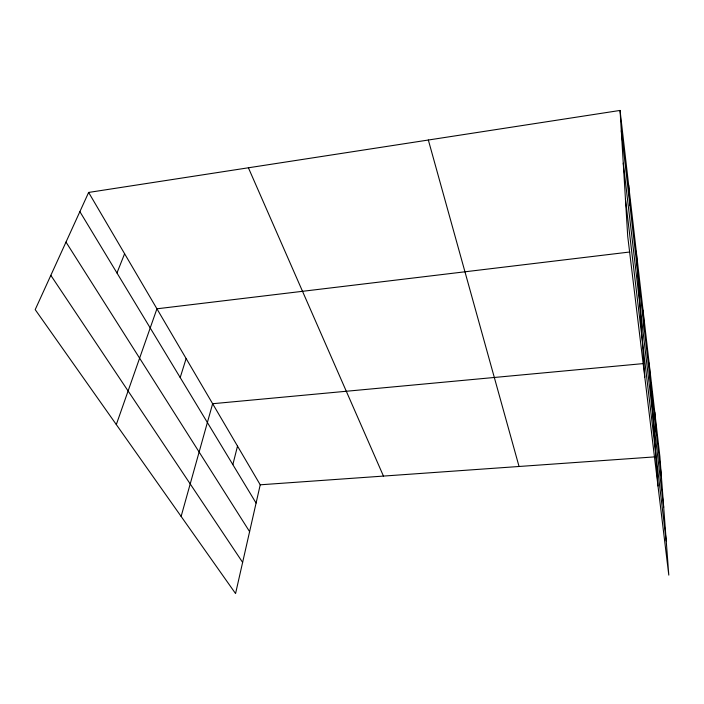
<?xml version="1.0" encoding="UTF-8"?>
<svg xmlns="http://www.w3.org/2000/svg" width="704" height="704" viewBox="0 0 704 704"><rect width="100%" height="100%" fill="white"/><g stroke="black" fill="none" stroke-linecap="round" stroke-linejoin="round"><path stroke-width="1.06" d="M88.634 192.438L260.225 484.801L235.558 593.56L35.2 309.628L88.634 192.438L620.057 110.44L659.877 456.518L668.8 575.124L627.704 236.174L620.057 110.44M232.848 464.631L237.512 446.098M181.122 516.419L212.634 403.718L643.65 363.563M180.198 377.555L186.129 358.556M116.31 424.574L156.93 308.801L629.781 251.997M116.961 272.967L124.608 253.73M260.225 484.801L655.538 456.826M50.829 275.343L242.625 562.382M66 242.088L249.603 531.634M79.878 211.64L256.08 503.052M248.398 167.781L383.46 476.08M428.34 140.017L519.05 466.488M625.434 198.959L666.222 540.91M623.26 163.205L663.696 507.346M621.289 130.759L661.364 476.282M654.773 412.139L656.251 432.203M649.123 363.053L657.994 485.998M643.034 310.165L644.477 330.669M636.258 251.222L644.785 377.045M628.646 185.108L629.974 205.665"/></g></svg>
